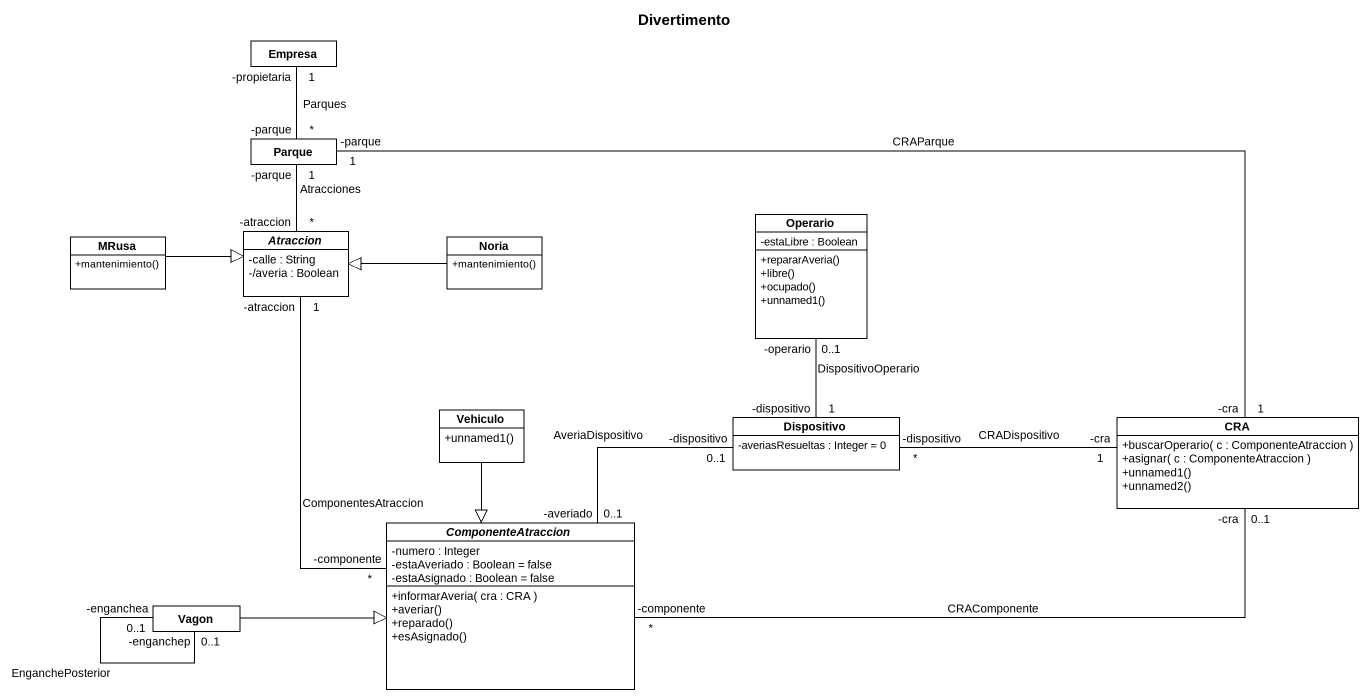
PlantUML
@startuml
title Divertimento
hide circle
hide empty members
skinparam classAttributeIconSize 0
class Empresa
class Parque
abstract class Atraccion {
  -calle : String
  -/averia : Boolean
}
class Operario {
  -estaLibre : Boolean
  +repararAveria()
  +libre()
  +ocupado()
  +unnamed1()
}
class MRusa {
  +mantenimiento()
}
class Noria {
  +mantenimiento()
}
class Vehiculo {
  +unnamed1()
}
class Dispositivo {
  -averiasResueltas : Integer = 0
}
class CRA {
  +buscarOperario( c : ComponenteAtraccion )
  +asignar( c : ComponenteAtraccion )
  +unnamed1()
  +unnamed2()
}
abstract class ComponenteAtraccion {
  -numero : Integer
  -estaAveriado : Boolean = false
  -estaAsignado : Boolean = false
  +informarAveria( cra : CRA )
  +averiar()
  +reparado()
  +esAsignado()
}
class Vagon
Empresa "-propietaria\n1" -- "-parque\n*" Parque : Parques
Parque "1\n-parque" -- "-atraccion\n*" Atraccion : Atracciones
Parque "-parque\n1" -right- "-cra\n1" CRA : CRAParque
Atraccion "-atraccion\n1" -- "-componente\n*" ComponenteAtraccion : ComponentesAtraccion
Operario "-operario\n0..1" -- "-dispositivo\n1" Dispositivo : DispositivoOperario
MRusa -right-|> Atraccion
Noria -left-|> Atraccion
Vehiculo --|> ComponenteAtraccion
Dispositivo "-dispositivo\n0..1" -left- "-averiado\n0..1" ComponenteAtraccion : AveriaDispositivo
CRA "-cra\n1" -left- "-dispositivo\n*" Dispositivo : CRADispositivo
CRA "-cra\n0..1" -left- "-componente\n*" ComponenteAtraccion : CRAComponente
Vagon -right-|> ComponenteAtraccion
Vagon "-enganchea\n0..1" -- "-enganchep\n0..1" Vagon : EnganchePosterior
@enduml
